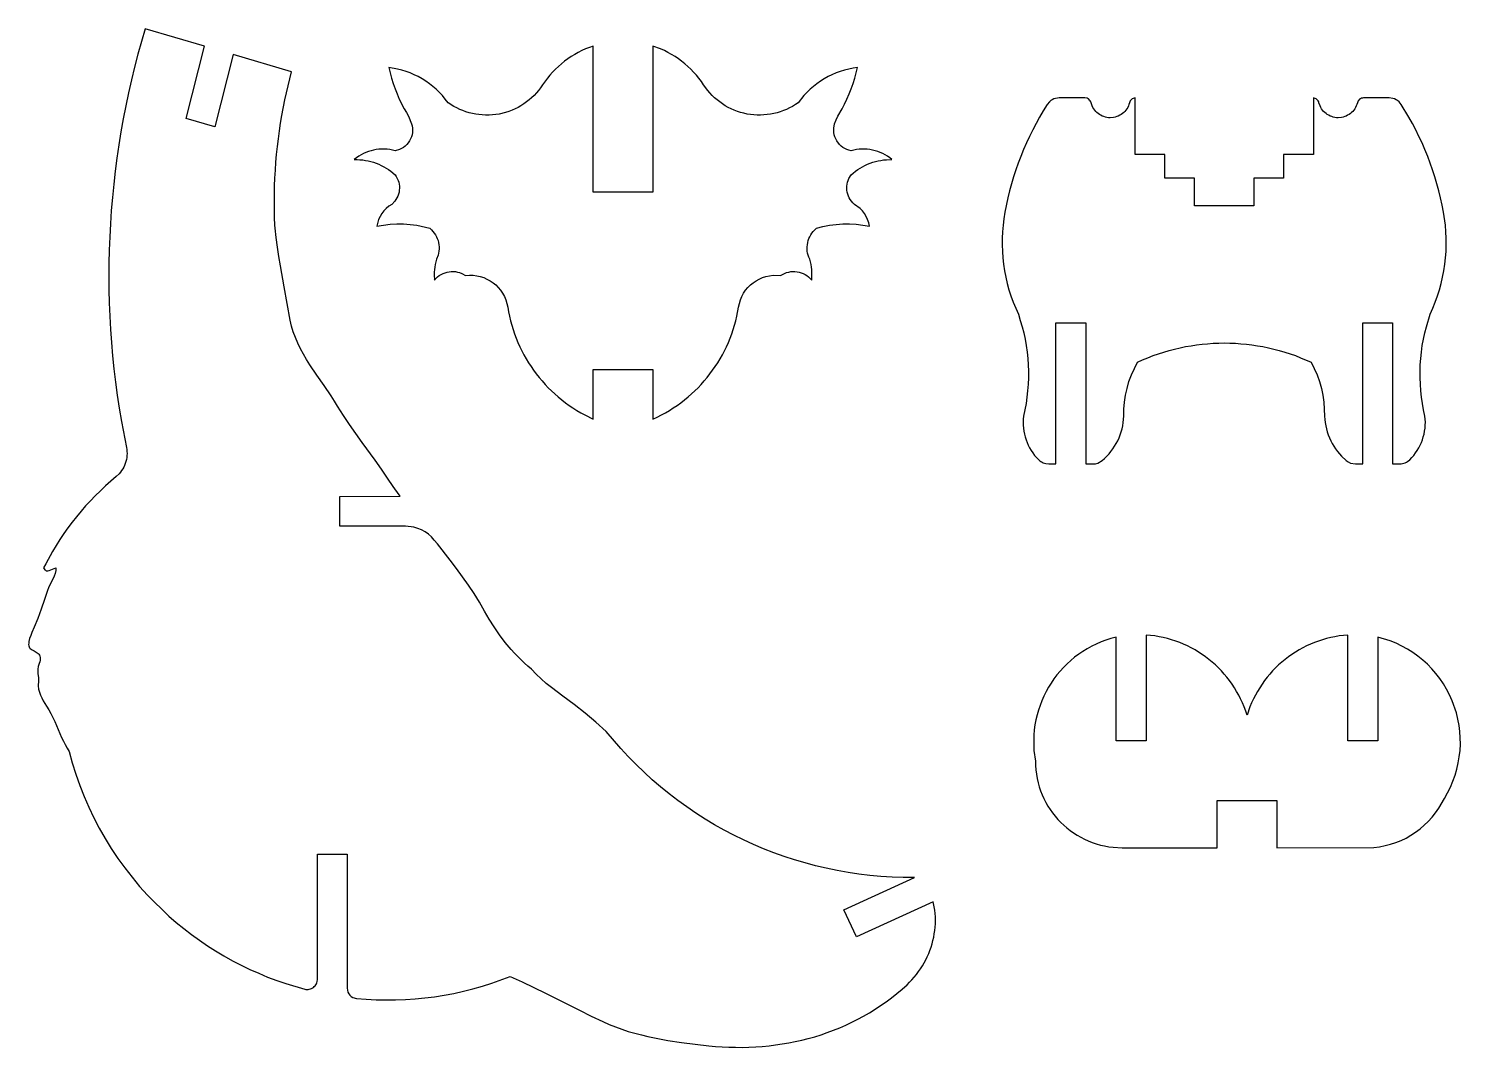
# Model space of a CAD drawing. Extents: x 8.78 to 17.16, y 5.01 to 9.57.
# Drawn here: x 14.123 to 17.161, y 5.012 to 7.173 of the extents above; entities that cross this region are included whole.
import ezdxf

# ---------------------------------------------------------------- set-up
doc = ezdxf.new("R2010")
doc.units = 0

msp = doc.modelspace()

# ---------------------------------------------------------------- linework, layer by layer
for points in [[(14.7994, 5.137), (14.7998, 5.1329), (14.8009, 5.1291), (14.8027, 5.1256), (14.805, 5.1225), (14.8079, 5.1199), (14.8112, 5.1178), (14.8188, 5.1156), (14.8396, 5.1139), (14.8605, 5.1128), (14.8813, 5.1123), (14.9021, 5.1124), (14.9229, 5.1132), (14.9436, 5.1146), (14.9642, 5.1166), (14.9848, 5.1192), (15.0053, 5.1224), (15.0257, 5.1262), (15.046, 5.1307), (15.0662, 5.1357), (15.0862, 5.1414), (15.1061, 5.1476), (15.1453, 5.1619), (15.1706, 5.1505), (15.1954, 5.1388), (15.2199, 5.1269), (15.2441, 5.1147), (15.2925, 5.0903), (15.3169, 5.0782), (15.3418, 5.0664), (15.3551, 5.0605), (15.3685, 5.0551), (15.3821, 5.0502), (15.3958, 5.0457), (15.4096, 5.0417), (15.4235, 5.038), (15.4375, 5.0347), (15.4515, 5.0317), (15.4657, 5.029), (15.4799, 5.0265), (15.5086, 5.0222), (15.5374, 5.0186), (15.5664, 5.0153), (15.5806, 5.0139), (15.5949, 5.0128), (15.6091, 5.0121), (15.6234, 5.0118), (15.6376, 5.0117), (15.6519, 5.0121), (15.6661, 5.0127), (15.6802, 5.0137), (15.6944, 5.0151), (15.7084, 5.0168), (15.7224, 5.0189), (15.7364, 5.0213), (15.7502, 5.024), (15.764, 5.0271), (15.7777, 5.0306), (15.7913, 5.0344), (15.8048, 5.0386), (15.8181, 5.0431), (15.8313, 5.048), (15.8444, 5.0533), (15.8573, 5.0589), (15.8701, 5.0649), (15.8827, 5.0712), (15.8951, 5.0779), (15.9074, 5.085), (15.9195, 5.0924), (15.9313, 5.1002), (15.943, 5.1084), (15.9544, 5.1169), (15.9656, 5.1258), (15.9766, 5.1351), (15.9873, 5.1447), (15.9927, 5.1499), (15.9978, 5.1552), (16.0027, 5.1607), (16.0073, 5.1665), (16.0117, 5.1723), (16.0159, 5.1784), (16.0199, 5.1846), (16.0236, 5.1909), (16.027, 5.1973), (16.0302, 5.2039), (16.0332, 5.2106), (16.0359, 5.2174), (16.0383, 5.2242), (16.0404, 5.2312), (16.0423, 5.2382), (16.0439, 5.2453), (16.0452, 5.2524), (16.0462, 5.2595), (16.047, 5.2667), (16.0474, 5.2739), (16.0475, 5.2811), (16.0474, 5.2883), (16.0469, 5.2955), (16.0461, 5.3027), (16.045, 5.3098), (16.0436, 5.3169), (16.0427, 5.3206), (15.8798, 5.246), (15.8534, 5.3037), (16.0031, 5.3722), (15.9793, 5.3723), (15.9556, 5.373), (15.932, 5.3744), (15.9086, 5.3765), (15.8852, 5.3793), (15.862, 5.3827), (15.8389, 5.3868), (15.816, 5.3915), (15.7933, 5.3968), (15.7708, 5.4028), (15.7484, 5.4094), (15.7263, 5.4166), (15.7044, 5.4244), (15.6828, 5.4329), (15.6614, 5.4419), (15.6403, 5.4516), (15.6194, 5.4618), (15.5989, 5.4726), (15.5786, 5.484), (15.5587, 5.496), (15.5391, 5.5085), (15.5198, 5.5216), (15.5009, 5.5353), (15.4824, 5.5495), (15.4643, 5.5642), (15.4465, 5.5795), (15.4292, 5.5953), (15.4122, 5.6116), (15.3957, 5.6285), (15.3797, 5.6458), (15.349, 5.682), (15.3267, 5.7015), (15.3039, 5.7204), (15.2806, 5.7388), (15.2569, 5.7569), (15.2328, 5.7748), (15.2215, 5.7837), (15.2107, 5.7932), (15.2003, 5.8032), (15.1904, 5.8137), (15.1828, 5.82), (15.1754, 5.8266), (15.1682, 5.8335), (15.1611, 5.8405), (15.1543, 5.8478), (15.1475, 5.8553), (15.1346, 5.8708), (15.1225, 5.8869), (15.1111, 5.9034), (15.1004, 5.9203), (15.0906, 5.9373), (15.0798, 5.9559), (15.0684, 5.9742), (15.0565, 5.9923), (15.044, 6.0101), (15.0311, 6.0277), (15.0178, 6.0452), (14.9907, 6.0797), (14.9841, 6.0879), (14.9782, 6.0944), (14.9716, 6.1001), (14.9645, 6.1051), (14.9569, 6.1092), (14.9489, 6.1125), (14.9405, 6.115), (14.9232, 6.1172), (14.7837, 6.1169), (14.7835, 6.1804), (14.9116, 6.1806), (14.9095, 6.1834), (14.8968, 6.2011), (14.8847, 6.2189), (14.8717, 6.238), (14.8583, 6.2569), (14.8309, 6.2946), (14.8173, 6.3135), (14.804, 6.3326), (14.7912, 6.3519), (14.779, 6.3715), (14.7723, 6.3825), (14.7652, 6.3935), (14.7503, 6.4153), (14.7351, 6.4372), (14.7202, 6.4593), (14.7131, 6.4706), (14.7064, 6.4819), (14.7001, 6.4935), (14.6944, 6.5052), (14.6892, 6.5171), (14.6848, 6.5293), (14.6812, 6.5417), (14.6784, 6.5544), (14.6655, 6.6249), (14.6576, 6.6692), (14.6544, 6.6891), (14.6514, 6.7091), (14.6487, 6.7292), (14.6464, 6.7493), (14.6458, 6.7554), (14.6452, 6.7722), (14.6448, 6.7889), (14.6447, 6.8056), (14.6448, 6.8223), (14.6453, 6.839), (14.6459, 6.8557), (14.6469, 6.8724), (14.6481, 6.8891), (14.6495, 6.9057), (14.6513, 6.9224), (14.6533, 6.9389), (14.6555, 6.9555), (14.658, 6.972), (14.6608, 6.9885), (14.6671, 7.0214), (14.6813, 7.0809), (14.5574, 7.1174), (14.5181, 6.9642), (14.4572, 6.9821), (14.4965, 7.1354), (14.3705, 7.1725), (14.3625, 7.1455), (14.355, 7.1183), (14.348, 7.091), (14.3413, 7.0637), (14.3351, 7.0363), (14.3293, 7.0088), (14.324, 6.9812), (14.319, 6.9536), (14.3146, 6.9259), (14.3105, 6.8981), (14.3069, 6.8703), (14.3037, 6.8425), (14.3009, 6.8146), (14.2986, 6.7867), (14.2967, 6.7588), (14.2952, 6.7308), (14.2942, 6.7028), (14.2936, 6.6748), (14.2934, 6.6468), (14.2936, 6.6188), (14.2943, 6.5907), (14.2955, 6.5627), (14.297, 6.5347), (14.299, 6.5068), (14.3015, 6.4788), (14.3043, 6.4509), (14.3076, 6.4229), (14.3114, 6.3951), (14.3155, 6.3673), (14.3202, 6.3395), (14.3307, 6.2841), (14.3314, 6.2797), (14.3318, 6.2754), (14.332, 6.2711), (14.3318, 6.2668), (14.3314, 6.2626), (14.3307, 6.2584), (14.3297, 6.2542), (14.3284, 6.2502), (14.3268, 6.2462), (14.325, 6.2424), (14.323, 6.2386), (14.3206, 6.235), (14.3181, 6.2316), (14.3153, 6.2283), (14.3089, 6.2223), (14.2975, 6.2126), (14.2863, 6.2026), (14.2754, 6.1924), (14.2647, 6.1819), (14.2543, 6.1711), (14.2442, 6.1601), (14.2344, 6.1488), (14.2248, 6.1373), (14.2156, 6.1256), (14.2066, 6.1136), (14.198, 6.1014), (14.1897, 6.089), (14.1816, 6.0764), (14.1739, 6.0636), (14.1594, 6.0373), (14.155, 6.0286), (14.1563, 6.0264), (14.1576, 6.0247), (14.159, 6.0236), (14.1605, 6.0228), (14.1621, 6.0224), (14.1637, 6.0224), (14.1671, 6.0231), (14.1706, 6.0245), (14.1742, 6.0262), (14.1777, 6.0278), (14.1812, 6.0288), (14.1812, 6.0259), (14.1809, 6.0229), (14.1794, 6.0169), (14.1772, 6.0109), (14.1744, 6.0048), (14.1683, 5.9927), (14.1655, 5.9867), (14.1634, 5.9809), (14.1572, 5.9615), (14.15, 5.9412), (14.1425, 5.9213), (14.1352, 5.9033), (14.1303, 5.892), (14.1276, 5.8855), (14.1254, 5.8787), (14.1238, 5.8723), (14.1233, 5.8692), (14.1232, 5.8664), (14.1235, 5.8637), (14.1241, 5.8614), (14.1252, 5.8594), (14.1267, 5.8578), (14.1308, 5.855), (14.1352, 5.8525), (14.1394, 5.8499), (14.1432, 5.847), (14.1447, 5.8454), (14.1461, 5.8435), (14.1471, 5.8414), (14.1477, 5.839), (14.1479, 5.8363), (14.1477, 5.8332), (14.147, 5.8298), (14.1458, 5.8259), (14.1438, 5.8197), (14.1429, 5.8142), (14.1427, 5.8093), (14.143, 5.8047), (14.1441, 5.7958), (14.1444, 5.791), (14.1441, 5.7856), (14.1438, 5.782), (14.1438, 5.7785), (14.1445, 5.7718), (14.146, 5.7652), (14.1481, 5.759), (14.1509, 5.7529), (14.154, 5.747), (14.1575, 5.7413), (14.1612, 5.7356), (14.1661, 5.7278), (14.1705, 5.7198), (14.1747, 5.7116), (14.1786, 5.7032), (14.186, 5.6863), (14.1933, 5.6692), (14.1969, 5.6615), (14.2007, 5.654), (14.2048, 5.6467), (14.2091, 5.6396), (14.2158, 5.6152), (14.2233, 5.5912), (14.2316, 5.5675), (14.2408, 5.5441), (14.2508, 5.5211), (14.2616, 5.4985), (14.2732, 5.4764), (14.2855, 5.4546), (14.2987, 5.4333), (14.3126, 5.4125), (14.3272, 5.3922), (14.3426, 5.3725), (14.3587, 5.3532), (14.3755, 5.3345), (14.4208, 5.2902), (14.4364, 5.2766), (14.4525, 5.2635), (14.4688, 5.2509), (14.4856, 5.2388), (14.5026, 5.2272), (14.52, 5.2162), (14.5377, 5.2056), (14.5557, 5.1956), (14.574, 5.1861), (14.5925, 5.1772), (14.6114, 5.1688), (14.6304, 5.1609), (14.6497, 5.1537), (14.6693, 5.1469), (14.709, 5.1352), (14.7114, 5.1347), (14.7139, 5.1345), (14.7163, 5.1346), (14.7187, 5.135), (14.7211, 5.1356), (14.7234, 5.1365), (14.7276, 5.139), (14.7295, 5.1406), (14.7311, 5.1424), (14.7326, 5.1444), (14.7338, 5.1465), (14.7347, 5.1488), (14.7354, 5.1511), (14.736, 5.156), (14.736, 5.4215), (14.7994, 5.4215), (14.7994, 5.137)], [(15.3215, 6.3445), (15.3215, 6.4499), (15.4481, 6.4499), (15.4481, 6.3445), (15.4571, 6.3487), (15.4659, 6.3532), (15.4746, 6.3579), (15.483, 6.3628), (15.4913, 6.3681), (15.4994, 6.3735), (15.5073, 6.3792), (15.515, 6.3851), (15.5225, 6.3913), (15.5298, 6.3977), (15.5369, 6.4042), (15.5438, 6.411), (15.5505, 6.418), (15.5569, 6.4252), (15.5631, 6.4326), (15.5691, 6.4402), (15.5748, 6.4479), (15.5803, 6.4558), (15.5856, 6.4639), (15.5906, 6.4722), (15.5954, 6.4806), (15.5999, 6.4892), (15.6041, 6.4979), (15.6081, 6.5067), (15.6118, 6.5157), (15.6152, 6.5249), (15.6184, 6.5341), (15.6212, 6.5435), (15.6238, 6.5529), (15.6261, 6.5625), (15.6298, 6.582), (15.6314, 6.5898), (15.6338, 6.5974), (15.6368, 6.6045), (15.6405, 6.6113), (15.6448, 6.6176), (15.6496, 6.6234), (15.655, 6.6288), (15.6608, 6.6336), (15.6671, 6.6378), (15.6737, 6.6415), (15.6807, 6.6445), (15.6879, 6.6468), (15.6954, 6.6485), (15.7032, 6.6494), (15.7191, 6.6489), (15.7231, 6.6514), (15.7273, 6.6535), (15.7316, 6.6551), (15.7361, 6.6563), (15.7405, 6.6571), (15.745, 6.6575), (15.7495, 6.6574), (15.754, 6.657), (15.7584, 6.6561), (15.7627, 6.6549), (15.7669, 6.6532), (15.771, 6.6512), (15.7749, 6.6487), (15.7785, 6.6459), (15.7851, 6.6392), (15.7855, 6.6447), (15.7856, 6.6503), (15.7855, 6.6559), (15.7851, 6.6614), (15.7844, 6.6669), (15.7835, 6.6724), (15.7809, 6.6833), (15.779, 6.6875), (15.7775, 6.6919), (15.7764, 6.6963), (15.7756, 6.7008), (15.7753, 6.7053), (15.7753, 6.7098), (15.7757, 6.7142), (15.7765, 6.7186), (15.7776, 6.723), (15.7791, 6.7272), (15.7809, 6.7313), (15.7831, 6.7352), (15.7856, 6.739), (15.7884, 6.7426), (15.7951, 6.7491), (15.8089, 6.7527), (15.8228, 6.7554), (15.8368, 6.7573), (15.8509, 6.7583), (15.865, 6.7584), (15.8792, 6.7577), (15.9073, 6.7535), (15.9059, 6.7608), (15.9037, 6.7677), (15.9007, 6.7743), (15.897, 6.7805), (15.8926, 6.7862), (15.8875, 6.7914), (15.8755, 6.7998), (15.8722, 6.8029), (15.8693, 6.8063), (15.8668, 6.8098), (15.8646, 6.8136), (15.8629, 6.8175), (15.8615, 6.8215), (15.8604, 6.8256), (15.8598, 6.8298), (15.8595, 6.834), (15.8597, 6.8382), (15.8602, 6.8425), (15.8611, 6.8466), (15.8624, 6.8507), (15.8641, 6.8548), (15.8687, 6.8624), (15.8732, 6.8663), (15.8779, 6.87), (15.8827, 6.8735), (15.8877, 6.8767), (15.8928, 6.8796), (15.898, 6.8824), (15.9034, 6.8848), (15.9089, 6.887), (15.9144, 6.889), (15.9201, 6.8906), (15.9258, 6.892), (15.9316, 6.8931), (15.9375, 6.894), (15.9434, 6.8945), (15.9553, 6.8948), (15.9507, 6.8985), (15.9459, 6.9018), (15.941, 6.9048), (15.9359, 6.9075), (15.9306, 6.9099), (15.9253, 6.9119), (15.9198, 6.9136), (15.9143, 6.915), (15.9086, 6.916), (15.9029, 6.9167), (15.8972, 6.9171), (15.8915, 6.917), (15.8857, 6.9167), (15.88, 6.9159), (15.8685, 6.9134), (15.8639, 6.9145), (15.8594, 6.9161), (15.8551, 6.9181), (15.8511, 6.9206), (15.8473, 6.9235), (15.8439, 6.9267), (15.8381, 6.9343), (15.8359, 6.9385), (15.8341, 6.943), (15.8328, 6.9475), (15.832, 6.9522), (15.8317, 6.9569), (15.8319, 6.9616), (15.8337, 6.971), (15.8368, 6.9792), (15.8404, 6.9871), (15.8493, 7.0022), (15.8548, 7.0126), (15.8598, 7.0233), (15.8645, 7.0341), (15.8688, 7.045), (15.8728, 7.0561), (15.8763, 7.0673), (15.8823, 7.0901), (15.8728, 7.0887), (15.8635, 7.0869), (15.8544, 7.0846), (15.8454, 7.0818), (15.8366, 7.0785), (15.828, 7.0748), (15.8196, 7.0707), (15.8114, 7.0661), (15.8035, 7.0612), (15.7959, 7.0558), (15.7885, 7.05), (15.7814, 7.0439), (15.7746, 7.0373), (15.7682, 7.0304), (15.7564, 7.0155), (15.7504, 7.0115), (15.7443, 7.0077), (15.738, 7.0044), (15.7316, 7.0013), (15.725, 6.9986), (15.7183, 6.9962), (15.7116, 6.9941), (15.7047, 6.9924), (15.6977, 6.9911), (15.6907, 6.9901), (15.6837, 6.9894), (15.6766, 6.9891), (15.6694, 6.9892), (15.6623, 6.9896), (15.6481, 6.9915), (15.641, 6.993), (15.6341, 6.9949), (15.6273, 6.9971), (15.6206, 6.9996), (15.6141, 7.0024), (15.6078, 7.0056), (15.6016, 7.0091), (15.5956, 7.0129), (15.5898, 7.017), (15.5842, 7.0213), (15.5789, 7.026), (15.5737, 7.0309), (15.5689, 7.0361), (15.5642, 7.0415), (15.5557, 7.0531), (15.5508, 7.0603), (15.5456, 7.0672), (15.5402, 7.0739), (15.5344, 7.0804), (15.5284, 7.0866), (15.5222, 7.0925), (15.5157, 7.0982), (15.509, 7.1035), (15.502, 7.1086), (15.4949, 7.1134), (15.4875, 7.1179), (15.48, 7.1221), (15.4723, 7.1259), (15.4644, 7.1295), (15.4481, 7.1355), (15.4481, 6.8258), (15.3215, 6.8258), (15.3215, 7.1355), (15.3133, 7.1327), (15.3052, 7.1295), (15.2973, 7.1259), (15.2896, 7.1221), (15.2821, 7.1179), (15.2747, 7.1134), (15.2676, 7.1086), (15.2606, 7.1035), (15.2539, 7.0982), (15.2474, 7.0925), (15.2412, 7.0866), (15.2352, 7.0804), (15.2294, 7.0739), (15.224, 7.0672), (15.2138, 7.0531), (15.2097, 7.0472), (15.2054, 7.0415), (15.2007, 7.0361), (15.1958, 7.0309), (15.1907, 7.026), (15.1854, 7.0213), (15.1798, 7.017), (15.174, 7.0129), (15.168, 7.0091), (15.1618, 7.0056), (15.1555, 7.0024), (15.149, 6.9996), (15.1423, 6.9971), (15.1355, 6.9949), (15.1215, 6.9915), (15.1144, 6.9904), (15.1073, 6.9896), (15.1002, 6.9892), (15.093, 6.9891), (15.0859, 6.9894), (15.0789, 6.9901), (15.0719, 6.9911), (15.0649, 6.9924), (15.058, 6.9941), (15.0512, 6.9962), (15.0446, 6.9986), (15.038, 7.0013), (15.0316, 7.0044), (15.0253, 7.0077), (15.0132, 7.0155), (15.0075, 7.0231), (15.0014, 7.0304), (14.9949, 7.0373), (14.9882, 7.0439), (14.9811, 7.05), (14.9737, 7.0558), (14.9661, 7.0612), (14.9582, 7.0661), (14.95, 7.0707), (14.9416, 7.0748), (14.933, 7.0785), (14.9242, 7.0818), (14.9152, 7.0846), (14.9061, 7.0869), (14.8873, 7.0901), (14.8901, 7.0786), (14.8933, 7.0673), (14.8968, 7.0561), (14.9008, 7.045), (14.9051, 7.0341), (14.9098, 7.0233), (14.9203, 7.0022), (14.925, 6.9948), (14.9292, 6.9871), (14.9359, 6.971), (14.937, 6.9663), (14.9377, 6.9616), (14.9379, 6.9569), (14.9376, 6.9522), (14.9368, 6.9475), (14.9355, 6.943), (14.9315, 6.9343), (14.9288, 6.9303), (14.9257, 6.9267), (14.9223, 6.9235), (14.9185, 6.9206), (14.9145, 6.9181), (14.9102, 6.9161), (14.9011, 6.9134), (14.8954, 6.9149), (14.8896, 6.9159), (14.8839, 6.9167), (14.8781, 6.917), (14.8724, 6.9171), (14.8666, 6.9167), (14.861, 6.916), (14.8553, 6.915), (14.8498, 6.9136), (14.8443, 6.9119), (14.839, 6.9099), (14.8337, 6.9075), (14.8286, 6.9048), (14.8237, 6.9018), (14.8143, 6.8948), (14.8203, 6.8948), (14.8262, 6.8945), (14.8321, 6.894), (14.838, 6.8931), (14.8438, 6.892), (14.8495, 6.8906), (14.8552, 6.889), (14.8607, 6.887), (14.8662, 6.8848), (14.8715, 6.8824), (14.8768, 6.8796), (14.8819, 6.8767), (14.8869, 6.8735), (14.8917, 6.87), (14.9009, 6.8624), (14.9034, 6.8586), (14.9055, 6.8548), (14.9072, 6.8507), (14.9085, 6.8466), (14.9094, 6.8425), (14.9099, 6.8382), (14.9101, 6.834), (14.9098, 6.8298), (14.9092, 6.8256), (14.9081, 6.8215), (14.9067, 6.8175), (14.9049, 6.8136), (14.9028, 6.8098), (14.9003, 6.8063), (14.8941, 6.7998), (14.8878, 6.796), (14.8821, 6.7914), (14.877, 6.7862), (14.8726, 6.7805), (14.8689, 6.7743), (14.8659, 6.7677), (14.8623, 6.7535), (14.8763, 6.756), (14.8904, 6.7577), (14.9045, 6.7584), (14.9187, 6.7583), (14.9328, 6.7573), (14.9468, 6.7554), (14.9745, 6.7491), (14.978, 6.7459), (14.9811, 6.7426), (14.984, 6.739), (14.9865, 6.7352), (14.9887, 6.7313), (14.9905, 6.7272), (14.992, 6.723), (14.9931, 6.7186), (14.9939, 6.7142), (14.9943, 6.7098), (14.9943, 6.7053), (14.9939, 6.7008), (14.9932, 6.6963), (14.9921, 6.6919), (14.9887, 6.6833), (14.9873, 6.6779), (14.9861, 6.6724), (14.9852, 6.6669), (14.9845, 6.6614), (14.9841, 6.6559), (14.984, 6.6503), (14.9845, 6.6392), (14.9876, 6.6427), (14.9911, 6.6459), (14.9947, 6.6487), (14.9986, 6.6512), (15.0027, 6.6532), (15.0069, 6.6549), (15.0112, 6.6561), (15.0156, 6.657), (15.0201, 6.6574), (15.0246, 6.6575), (15.0291, 6.6571), (15.0335, 6.6563), (15.0379, 6.6551), (15.0423, 6.6535), (15.0505, 6.6489), (15.0585, 6.6495), (15.0664, 6.6494), (15.0742, 6.6485), (15.0817, 6.6468), (15.0889, 6.6445), (15.0959, 6.6415), (15.1025, 6.6378), (15.1088, 6.6336), (15.1146, 6.6288), (15.1199, 6.6234), (15.1248, 6.6176), (15.1291, 6.6113), (15.1328, 6.6045), (15.1358, 6.5974), (15.1398, 6.582), (15.1415, 6.5722), (15.1435, 6.5625), (15.1458, 6.5529), (15.1484, 6.5435), (15.1512, 6.5341), (15.1544, 6.5249), (15.1578, 6.5157), (15.1615, 6.5067), (15.1655, 6.4979), (15.1697, 6.4892), (15.1742, 6.4806), (15.179, 6.4722), (15.184, 6.4639), (15.1893, 6.4558), (15.1948, 6.4479), (15.2005, 6.4402), (15.2065, 6.4326), (15.2127, 6.4252), (15.2191, 6.418), (15.2258, 6.411), (15.2327, 6.4042), (15.2397, 6.3977), (15.247, 6.3913), (15.2546, 6.3851), (15.2623, 6.3792), (15.2702, 6.3735), (15.2783, 6.3681), (15.2865, 6.3628), (15.295, 6.3579), (15.3037, 6.3532), (15.3215, 6.3445)], [(16.3032, 6.2493), (16.3032, 6.5483), (16.3666, 6.5483), (16.3666, 6.2493), (16.3819, 6.2493), (16.3872, 6.2498), (16.3923, 6.2511), (16.4014, 6.2564), (16.4065, 6.2609), (16.4113, 6.2657), (16.4159, 6.2707), (16.4201, 6.2759), (16.4241, 6.2813), (16.4278, 6.2868), (16.4312, 6.2926), (16.4343, 6.2985), (16.4371, 6.3046), (16.4395, 6.3108), (16.4417, 6.3171), (16.4435, 6.3236), (16.445, 6.3302), (16.4461, 6.3368), (16.4474, 6.3503), (16.4476, 6.3653), (16.4489, 6.3802), (16.4511, 6.395), (16.4542, 6.4096), (16.4583, 6.4239), (16.4634, 6.438), (16.4762, 6.465), (16.4872, 6.47), (16.4983, 6.4746), (16.5095, 6.4789), (16.5208, 6.4828), (16.5321, 6.4865), (16.5435, 6.4899), (16.555, 6.4929), (16.5666, 6.4956), (16.5782, 6.498), (16.5899, 6.5), (16.6016, 6.5018), (16.6133, 6.5032), (16.625, 6.5043), (16.6368, 6.5051), (16.6486, 6.5056), (16.6604, 6.5058), (16.6722, 6.5056), (16.684, 6.5051), (16.6958, 6.5043), (16.7075, 6.5032), (16.7192, 6.5018), (16.7309, 6.5), (16.7426, 6.498), (16.7542, 6.4956), (16.7658, 6.4929), (16.7773, 6.4899), (16.7887, 6.4865), (16.8, 6.4828), (16.8113, 6.4789), (16.8225, 6.4746), (16.8446, 6.465), (16.8515, 6.4517), (16.8574, 6.438), (16.8625, 6.4239), (16.8666, 6.4096), (16.8697, 6.395), (16.8719, 6.3802), (16.8734, 6.3503), (16.8739, 6.3435), (16.8747, 6.3368), (16.8758, 6.3302), (16.8773, 6.3236), (16.8791, 6.3171), (16.8813, 6.3108), (16.8837, 6.3046), (16.8865, 6.2985), (16.8896, 6.2926), (16.893, 6.2868), (16.8967, 6.2813), (16.9007, 6.2759), (16.905, 6.2707), (16.9095, 6.2657), (16.9194, 6.2564), (16.9237, 6.2534), (16.9285, 6.2511), (16.9389, 6.2493), (16.9542, 6.2493), (16.9542, 6.5483), (17.0176, 6.5483), (17.0176, 6.2493), (17.0329, 6.2493), (17.0359, 6.2495), (17.0388, 6.2499), (17.0416, 6.2506), (17.0443, 6.2516), (17.047, 6.2528), (17.0495, 6.2543), (17.0541, 6.2579), (17.0585, 6.2626), (17.0627, 6.2674), (17.0665, 6.2725), (17.0701, 6.2777), (17.0733, 6.2832), (17.0762, 6.2888), (17.0788, 6.2945), (17.081, 6.3004), (17.0829, 6.3064), (17.0845, 6.3124), (17.0857, 6.3186), (17.0866, 6.3249), (17.0871, 6.3312), (17.0872, 6.3375), (17.0864, 6.3503), (17.0834, 6.3638), (17.081, 6.3774), (17.079, 6.391), (17.0776, 6.4046), (17.0766, 6.4183), (17.076, 6.432), (17.076, 6.4457), (17.0765, 6.4593), (17.0774, 6.473), (17.0788, 6.4866), (17.0807, 6.5002), (17.0831, 6.5137), (17.0859, 6.5271), (17.0893, 6.5404), (17.0974, 6.5668), (17.1031, 6.5795), (17.1083, 6.5924), (17.113, 6.6055), (17.1172, 6.6187), (17.1208, 6.632), (17.1239, 6.6455), (17.1265, 6.6591), (17.1286, 6.6727), (17.1301, 6.6864), (17.1312, 6.7002), (17.1316, 6.714), (17.1316, 6.7279), (17.131, 6.7417), (17.1298, 6.7555), (17.1259, 6.7831), (17.123, 6.7983), (17.1196, 6.8134), (17.1159, 6.8284), (17.1119, 6.8433), (17.1075, 6.8581), (17.1027, 6.8728), (17.0976, 6.8873), (17.0922, 6.9017), (17.0864, 6.916), (17.0802, 6.9302), (17.0737, 6.9441), (17.0669, 6.958), (17.0597, 6.9716), (17.0522, 6.9851), (17.0362, 7.0116), (17.0339, 7.0147), (17.0313, 7.0175), (17.0284, 7.0199), (17.0252, 7.0219), (17.0218, 7.0235), (17.0182, 7.0246), (17.0107, 7.0256), (16.956, 7.0256), (16.9537, 7.0254), (16.9515, 7.0248), (16.9495, 7.0239), (16.9477, 7.0227), (16.9461, 7.0212), (16.9447, 7.0195), (16.9429, 7.0154), (16.9419, 7.012), (16.9406, 7.0087), (16.9391, 7.0055), (16.9373, 7.0025), (16.9353, 6.9997), (16.9331, 6.9971), (16.9306, 6.9947), (16.928, 6.9925), (16.9253, 6.9905), (16.9223, 6.9887), (16.9192, 6.9872), (16.916, 6.9859), (16.9127, 6.9849), (16.9093, 6.9842), (16.9022, 6.9836), (16.8986, 6.9837), (16.8951, 6.9842), (16.8917, 6.9849), (16.8884, 6.9859), (16.8852, 6.9872), (16.8821, 6.9887), (16.8791, 6.9905), (16.8764, 6.9925), (16.8738, 6.9947), (16.8713, 6.9971), (16.8691, 6.9997), (16.8671, 7.0025), (16.8653, 7.0055), (16.8638, 7.0087), (16.8615, 7.0154), (16.8608, 7.0174), (16.8598, 7.0192), (16.8586, 7.0209), (16.8572, 7.0223), (16.8555, 7.0236), (16.8537, 7.0245), (16.8496, 7.0255), (16.8496, 6.9056), (16.7865, 6.9056), (16.7865, 6.8554), (16.7234, 6.8554), (16.7234, 6.7964), (16.5974, 6.7964), (16.5974, 6.8554), (16.5343, 6.8554), (16.5343, 6.9056), (16.4712, 6.9056), (16.4712, 7.0255), (16.4691, 7.0252), (16.4671, 7.0245), (16.4653, 7.0236), (16.4636, 7.0223), (16.4622, 7.0209), (16.461, 7.0192), (16.4593, 7.0154), (16.4583, 7.012), (16.457, 7.0087), (16.4555, 7.0055), (16.4537, 7.0025), (16.4517, 6.9997), (16.4495, 6.9971), (16.447, 6.9947), (16.4444, 6.9925), (16.4417, 6.9905), (16.4387, 6.9887), (16.4356, 6.9872), (16.4324, 6.9859), (16.4291, 6.9849), (16.4257, 6.9842), (16.4186, 6.9836), (16.415, 6.9837), (16.4115, 6.9842), (16.4081, 6.9849), (16.4048, 6.9859), (16.4016, 6.9872), (16.3985, 6.9887), (16.3955, 6.9905), (16.3928, 6.9925), (16.3902, 6.9947), (16.3877, 6.9971), (16.3855, 6.9997), (16.3835, 7.0025), (16.3817, 7.0055), (16.3802, 7.0087), (16.3779, 7.0154), (16.3771, 7.0176), (16.3761, 7.0195), (16.3747, 7.0212), (16.3731, 7.0227), (16.3713, 7.0239), (16.3693, 7.0248), (16.3648, 7.0256), (16.3101, 7.0256), (16.3063, 7.0253), (16.3026, 7.0246), (16.299, 7.0235), (16.2956, 7.0219), (16.2924, 7.0199), (16.2895, 7.0175), (16.2846, 7.0116), (16.2765, 6.9985), (16.2686, 6.9851), (16.2611, 6.9716), (16.2539, 6.958), (16.2471, 6.9441), (16.2406, 6.9302), (16.2344, 6.916), (16.2286, 6.9017), (16.2232, 6.8873), (16.2181, 6.8728), (16.2133, 6.8581), (16.2089, 6.8433), (16.2049, 6.8284), (16.2012, 6.8134), (16.1949, 6.7831), (16.1927, 6.7694), (16.191, 6.7555), (16.1898, 6.7417), (16.1892, 6.7279), (16.1892, 6.714), (16.1896, 6.7002), (16.1907, 6.6864), (16.1922, 6.6727), (16.1943, 6.6591), (16.1969, 6.6455), (16.2, 6.632), (16.2036, 6.6187), (16.2078, 6.6055), (16.2125, 6.5924), (16.2235, 6.5668), (16.2277, 6.5537), (16.2315, 6.5404), (16.2349, 6.5271), (16.2377, 6.5137), (16.2401, 6.5002), (16.242, 6.4866), (16.2434, 6.473), (16.2443, 6.4593), (16.2448, 6.4457), (16.2448, 6.432), (16.2442, 6.4183), (16.2432, 6.4046), (16.2418, 6.391), (16.2398, 6.3774), (16.2344, 6.3503), (16.2338, 6.3439), (16.2336, 6.3375), (16.2337, 6.3312), (16.2342, 6.3249), (16.2351, 6.3186), (16.2363, 6.3124), (16.2379, 6.3064), (16.2398, 6.3004), (16.242, 6.2945), (16.2446, 6.2888), (16.2475, 6.2832), (16.2507, 6.2777), (16.2543, 6.2725), (16.2581, 6.2674), (16.2667, 6.2579), (16.2689, 6.256), (16.2713, 6.2543), (16.2738, 6.2528), (16.2765, 6.2516), (16.2792, 6.2506), (16.282, 6.2499), (16.2879, 6.2493), (16.3032, 6.2493)], [(16.4945, 5.8863), (16.4945, 5.662), (16.431, 5.662), (16.431, 5.8818), (16.4201, 5.8789), (16.4094, 5.8755), (16.399, 5.8716), (16.3889, 5.8672), (16.3791, 5.8624), (16.3696, 5.8572), (16.3604, 5.8516), (16.3515, 5.8455), (16.3429, 5.8391), (16.3347, 5.8323), (16.3268, 5.8251), (16.3193, 5.8176), (16.3122, 5.8098), (16.3054, 5.8016), (16.299, 5.7932), (16.293, 5.7845), (16.2875, 5.7755), (16.2823, 5.7662), (16.2776, 5.7567), (16.2733, 5.747), (16.2695, 5.7371), (16.2661, 5.727), (16.2632, 5.7168), (16.2607, 5.7063), (16.2588, 5.6958), (16.2573, 5.6851), (16.2564, 5.6742), (16.256, 5.6633), (16.2561, 5.6523), (16.2567, 5.6413), (16.2596, 5.619), (16.2599, 5.6095), (16.2606, 5.6002), (16.2618, 5.591), (16.2634, 5.5819), (16.2654, 5.573), (16.2679, 5.5643), (16.2708, 5.5558), (16.2741, 5.5474), (16.2778, 5.5393), (16.2818, 5.5313), (16.2863, 5.5236), (16.291, 5.5162), (16.2962, 5.509), (16.3016, 5.502), (16.3074, 5.4954), (16.3135, 5.489), (16.3199, 5.4829), (16.3265, 5.4771), (16.3335, 5.4717), (16.3407, 5.4665), (16.3482, 5.4617), (16.3559, 5.4573), (16.3638, 5.4533), (16.3719, 5.4496), (16.3803, 5.4463), (16.3888, 5.4434), (16.3975, 5.4409), (16.4064, 5.4389), (16.4155, 5.4373), (16.4247, 5.4361), (16.4435, 5.4351), (16.6455, 5.4351), (16.6455, 5.5353), (16.7721, 5.5353), (16.7721, 5.4351), (16.9778, 5.4358), (16.9899, 5.4373), (17.0017, 5.4396), (17.0133, 5.4425), (17.0246, 5.4463), (17.0356, 5.4507), (17.0463, 5.4558), (17.0566, 5.4616), (17.0665, 5.468), (17.076, 5.475), (17.085, 5.4827), (17.0935, 5.4909), (17.1015, 5.4997), (17.1089, 5.509), (17.1158, 5.5188), (17.1276, 5.5399), (17.1344, 5.5518), (17.1405, 5.5639), (17.1458, 5.5763), (17.1503, 5.589), (17.1541, 5.6019), (17.1571, 5.6149), (17.1593, 5.6281), (17.1608, 5.6414), (17.1615, 5.6547), (17.1614, 5.6681), (17.1605, 5.6814), (17.1589, 5.6947), (17.1564, 5.708), (17.1532, 5.7211), (17.1443, 5.7468), (17.1387, 5.7593), (17.1324, 5.7714), (17.1255, 5.7829), (17.1179, 5.7941), (17.1097, 5.8047), (17.1009, 5.8148), (17.0915, 5.8243), (17.0816, 5.8333), (17.0712, 5.8416), (17.0604, 5.8494), (17.049, 5.8565), (17.0373, 5.863), (17.0251, 5.8688), (17.0126, 5.8738), (16.9865, 5.8818), (16.9865, 5.662), (16.923, 5.662), (16.923, 5.8863), (16.9137, 5.8855), (16.9045, 5.8843), (16.8954, 5.8828), (16.8864, 5.881), (16.8775, 5.8788), (16.8687, 5.8763), (16.8601, 5.8734), (16.8516, 5.8703), (16.8432, 5.8669), (16.835, 5.8631), (16.827, 5.8591), (16.8191, 5.8547), (16.8114, 5.8501), (16.8039, 5.8452), (16.7966, 5.84), (16.7895, 5.8346), (16.7826, 5.8289), (16.7759, 5.8229), (16.7694, 5.8167), (16.7631, 5.8103), (16.7571, 5.8036), (16.7514, 5.7967), (16.7458, 5.7896), (16.7406, 5.7822), (16.7356, 5.7746), (16.7309, 5.7669), (16.7264, 5.7589), (16.7223, 5.7507), (16.7184, 5.7424), (16.7149, 5.7339), (16.7088, 5.7163), (16.7059, 5.7251), (16.7026, 5.7339), (16.6991, 5.7424), (16.6952, 5.7507), (16.6911, 5.7589), (16.6867, 5.7669), (16.6819, 5.7746), (16.6769, 5.7822), (16.6717, 5.7896), (16.6662, 5.7967), (16.6604, 5.8036), (16.6544, 5.8103), (16.6481, 5.8167), (16.6417, 5.8229), (16.635, 5.8289), (16.628, 5.8346), (16.6209, 5.84), (16.6136, 5.8452), (16.6061, 5.8501), (16.5984, 5.8547), (16.5905, 5.8591), (16.5825, 5.8631), (16.5743, 5.8669), (16.5659, 5.8703), (16.5574, 5.8734), (16.5488, 5.8763), (16.54, 5.8788), (16.5311, 5.881), (16.5221, 5.8828), (16.513, 5.8843), (16.4945, 5.8863)]]:
    msp.add_lwpolyline(points, close=True)

doc.saveas('drawing.dxf')
